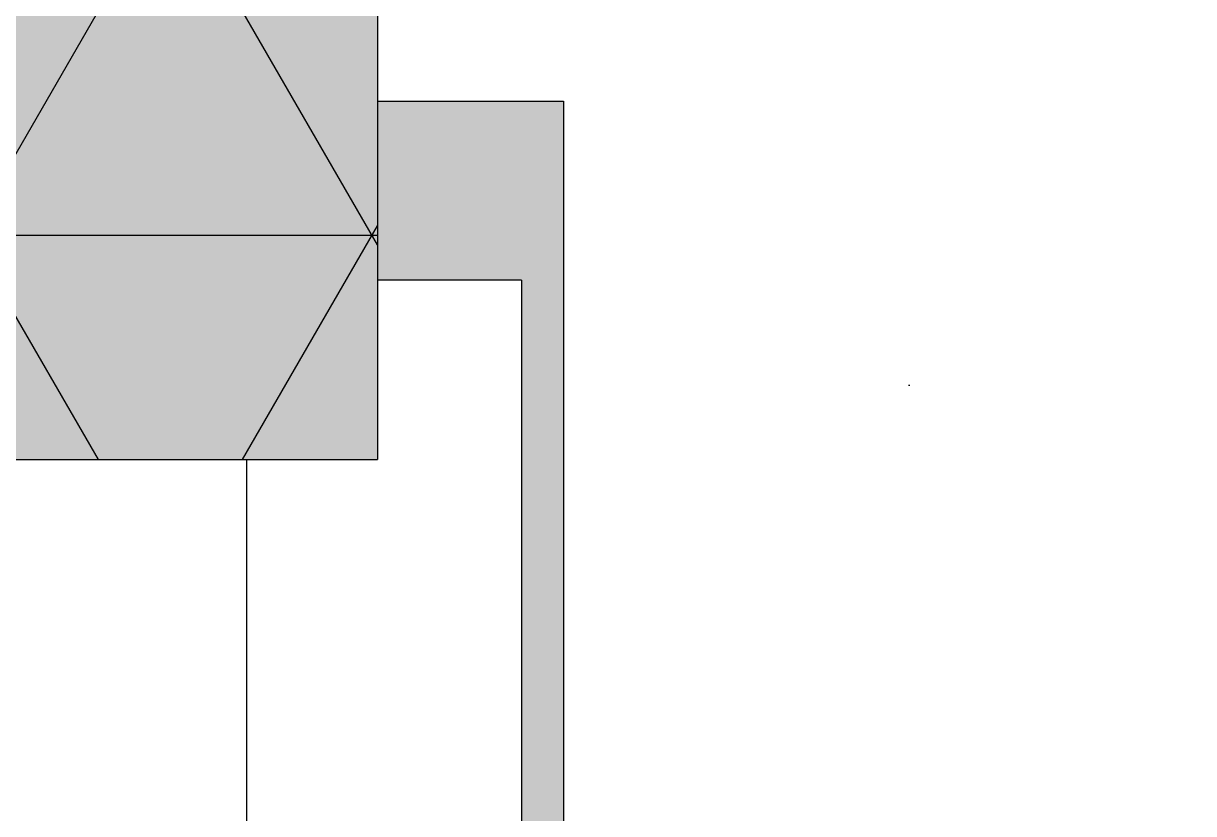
# Model space of a CAD drawing. Header units: inches. Extents: x -55 to 600, y -103 to 167.
# Drawn here: x 193.2443 to 193.4571, y -6.0044 to -5.8606 of the extents above; entities that cross this region are included whole.
import ezdxf

# ---------------------------------------------------------------- set-up
doc = ezdxf.new("R2010")
doc.units = ezdxf.units.IN
doc.header["$MEASUREMENT"] = 0
for name, color, linetype in [('AI-Hatch mob', 254, 'Continuous'), ('AI-Hatch piso', 252, 'Continuous'), ('AI-Mob', 2, 'Continuous')]:
    doc.layers.add(name, color=color, linetype=linetype)

# ---------------------------------------------------------------- blocks, each defined once
blk = doc.blocks.new('Multi-Estação')
at = {"layer": 'AI-Hatch mob', "true_color": 0xe1d8b7}
h = blk.add_hatch(color=254, dxfattribs=at)
edge = h.paths.add_edge_path()
edge.add_ellipse((-0.6985882529592402, 0.534010071975988), major_axis=(0, -0.0200732629017312), ratio=0.320805336484467, start_angle=360, end_angle=374.65466837832963, ccw=False)
edge.add_line((-0.6980377266769555, 0.5139368090742698), (-0.7105955407763958, 0.5139368090742698))
edge.add_line((-0.7105955407763958, 0.5139368090742698), (-0.7105955407763958, 0.5069505061824237))
edge.add_line((-0.7105955407763958, 0.5069505061824237), (-0.5255248710129053, 0.5069505061824237))
edge.add_line((-0.5255248710129053, 0.5069505061824237), (-0.5255248710129053, 0.4807646486449676))
edge.add_line((-0.5255248710129053, 0.4807646486449675), (-0.4930000616426327, 0.4807646486449675))
edge.add_line((-0.4930000616426327, 0.4807646486449676), (-0.4930000616426325, 0.5145898280517008))
edge.add_line((-0.4930000616426325, 0.5145898280517008), (-0.6969590794693155, 0.5145898280517008))
edge = h.paths.add_edge_path()
edge.add_line((-0.4930000616426327, -0.0076393218693023), (-0.4930000616426329, 0.0261858575374593))
edge.add_line((-0.4930000616426329, 0.0261858575374593), (-0.5255248710129053, 0.0261858575374594))
edge.add_line((-0.5255248710129053, 0.0261858575374594), (-0.5255248710129051, 3.198830089701232e-15))
edge.add_line((-0.5255248710129051, 3.2e-15), (-0.7105955407763956, 3.3e-15))
edge.add_line((-0.7105955407763956, 3.3e-15), (-0.7105955407763958, -0.0069863028918429))
edge.add_line((-0.7105955407763958, -0.0069863028918429), (-0.6975044234282164, -0.0069863028918429))
edge.add_ellipse((-0.6985882529592402, -0.0270595657935895), major_axis=(0, 0.0200732629017312), ratio=0.320805336484467, start_angle=-180, end_angle=-14.65466837832946)
edge.add_line((-0.6969590794693157, -0.0076393218693023), (-0.4930000616426327, -0.0076393218693023))
at = {"layer": 'AI-Hatch mob', "true_color": 0xd3bf96}
blk.add_hatch(color=9, dxfattribs=at).paths.add_polyline_path([(-0.0187766670005516, 0.0261858575374592), (-0.0187766670005516, 0.4807646486449674), (-0.5581898610002014, 0.4807646486449675), (-0.5581898610002014, 0.0261858575374593)])
at = {"layer": 'AI-Hatch mob', "true_color": 0xb99f7e}
h = blk.add_hatch(dxfattribs=at)
h.set_pattern_fill('NET3', color=33, scale=0.02, angle=-90.00000000000001, style=0)
h.set_pattern_definition([(270, (-7.550217799430755, 69.55703925151765), (0.0635, 0), []), (329.9999999999999, (-7.550217799430755, 69.55703925151765), (0.03175, 0.0549926131403119), []), (29.99999999999999, (-7.550217799430755, 69.55703925151765), (-0.03175, 0.0549926131403119), [])])
h.paths.add_polyline_path([(-0.0187766670005516, 0.0261858575374592), (-0.0187766670005516, 0.4807646486449674), (-0.5581898610002014, 0.4807646486449676), (-0.5581898610002014, 0.0261858575374594)])
for p, q in [((-0.5581898610002014, 0.4807646486449675), (-0.5581898610002014, 0.0261858575374593)), ((-0.5581898610002014, 0.0500000000015494), (-1.2737641781017, 0.0500000000015496)), ((0, 0.0261858575374592), (-0.5581898610002014, 0.0261858575374593)), ((-0.5255248710129053, 3.3e-15), (-0.5255248710129053, 0.0261858575374593)), ((-0.5255248710129053, 3.3e-15), (-1.2737641781017, 3.4e-15))]:
    blk.add_line(p, q)
blk.add_lwpolyline([(-0.4930000616426327, 0.0261858575374309), (-0.4930000616426327, -0.0076393218693023), (-0.6969590794693091, -0.0076393218693023)])

msp = doc.modelspace()

# ---------------------------------------------------------------- hatches: boundary and pattern name
at = {"layer": 'AI-Hatch piso', "true_color": 0xd3bf96}
h = msp.add_hatch(dxfattribs=at)
h.set_pattern_fill('AR-SAND', color=9, scale=0.01, angle=89.99999999999999, style=0)
h.set_pattern_definition([(127.5, (210.6465553422876, 101.058956718114), (-0.4894132373293424, -0.01600031295984032), [0, -0.38608, 0, -0.4318, 0, -0.41275]), (97.49999999999993, (210.6465553422876, 101.058956718114), (-0.7168251005683541, 0.4495232831380029), [0, -0.20828, 0, -0.34798, 0, -0.13335]), (57.49999999999999, (210.6465553422876, 100.746536718114), (-0.001437184678545467, 0.790992370241458), [0, -0.127, 0, -0.4572, 0, -0.5969]), (47.49999999999997, (210.6465553422876, 100.746536718114), (-0.222929323257216, 0.7635564524722973), [0, -0.0635, 0, -0.29972, 0, -0.3429])])
h.paths.add_polyline_path([(190.9273756474254, -1.383381026196943), (203.8773837996037, -1.383381026196943), (203.8773837996037, -8.78338658150227), (190.9273756474254, -8.78338658150227)])

# ---------------------------------------------------------------- block references
at = {"layer": 'AI-Mob', "rotation": 90}
msp.add_blockref('Multi-Estação', (193.3348656015911, -5.381793147848811), dxfattribs=at)

doc.saveas('drawing.dxf')
